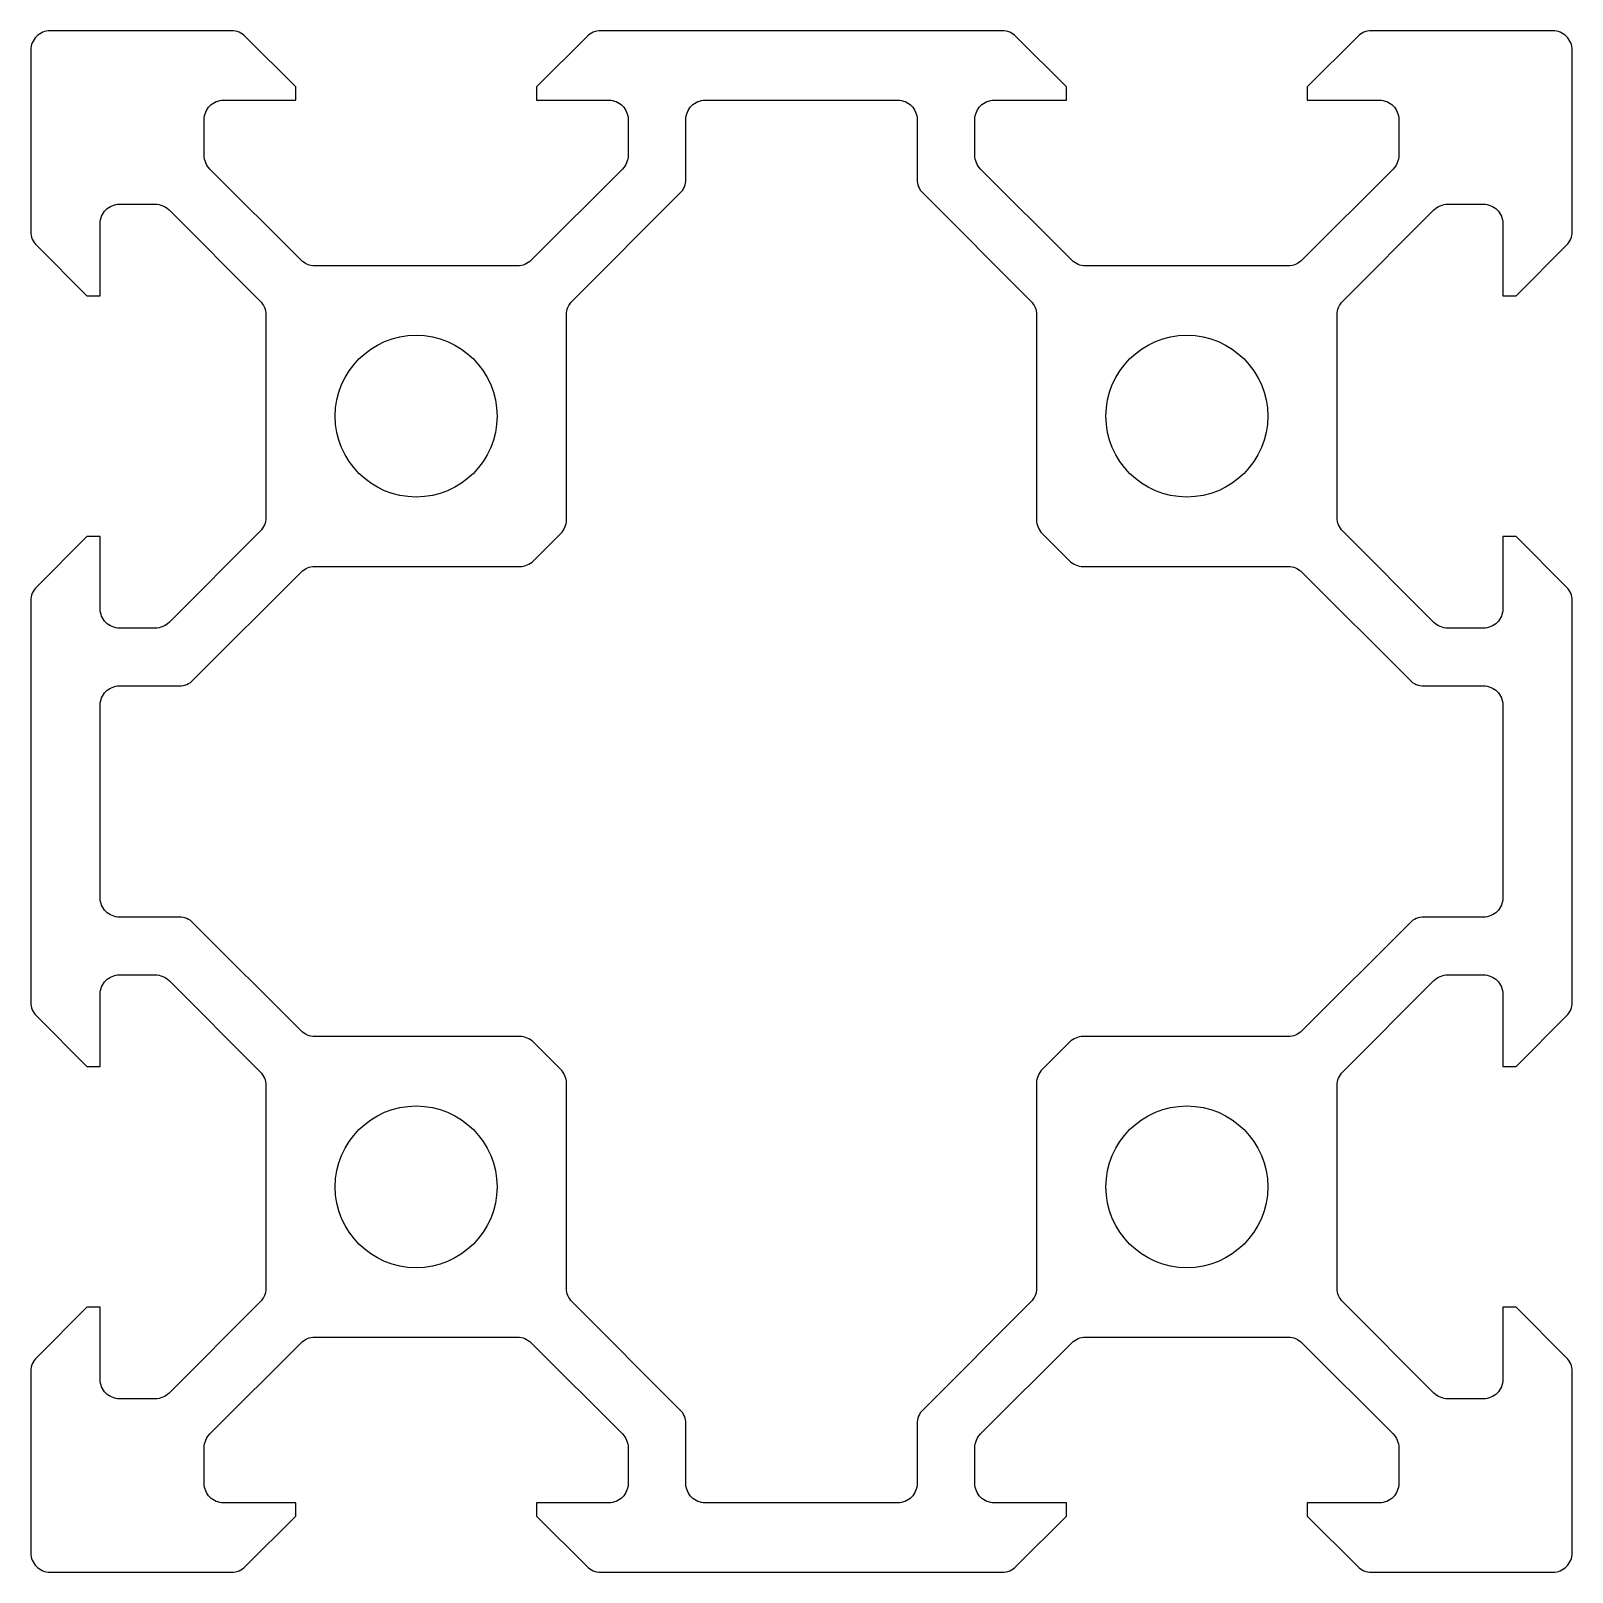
# Model space of a CAD drawing. Header units: millimetres. Extents: x -20 to 20, y -20 to 20.
import ezdxf

# ---------------------------------------------------------------- set-up
doc = ezdxf.new("R2010")
doc.units = ezdxf.units.MM
doc.layers.get('0').update_dxf_attribs({"linetype": 'CONTINUOUS'})

msp = doc.modelspace()

# ---------------------------------------------------------------- linework, layer by layer
for points in [[(7.014, 14.046), (4.646, 16.414, -0.198912), (4.5, 16.768), (4.5, 17.7, -0.414214), (5, 18.2), (6.875, 18.2), (6.875, 18.545), (5.566, 19.854, 0.198912), (5.213, 20), (-5.213, 20, 0.198912), (-5.566, 19.854), (-6.875, 18.545), (-6.875, 18.2), (-5, 18.2, -0.414214), (-4.5, 17.7), (-4.5, 16.768, -0.198912), (-4.646, 16.414), (-7.014, 14.046, -0.198912), (-7.368, 13.9), (-12.632, 13.9, -0.198912), (-12.986, 14.046), (-15.354, 16.414, -0.198912), (-15.5, 16.768), (-15.5, 17.7, -0.414214), (-15, 18.2), (-13.125, 18.2), (-13.125, 18.545), (-14.434, 19.854, 0.198912), (-14.787, 20), (-19.5, 20, 0.414214), (-20, 19.5), (-20, 14.787, 0.198912), (-19.854, 14.434), (-18.545, 13.125), (-18.2, 13.125), (-18.2, 15, -0.414214), (-17.7, 15.5), (-16.768, 15.5, -0.198912), (-16.414, 15.354), (-14.046, 12.986, -0.198912), (-13.9, 12.632), (-13.9, 7.368, -0.198912), (-14.046, 7.014), (-16.414, 4.646, -0.198912), (-16.768, 4.5), (-17.7, 4.5, -0.414214), (-18.2, 5), (-18.2, 6.875), (-18.545, 6.875), (-19.854, 5.566, 0.198912), (-20, 5.213), (-20, -5.213, 0.198912), (-19.854, -5.566), (-18.545, -6.875), (-18.2, -6.875), (-18.2, -5, -0.414214), (-17.7, -4.5), (-16.768, -4.5, -0.198912), (-16.414, -4.646), (-14.046, -7.014, -0.198912), (-13.9, -7.368), (-13.9, -12.632, -0.198912), (-14.046, -12.986), (-16.414, -15.354, -0.198912), (-16.768, -15.5), (-17.7, -15.5, -0.414214), (-18.2, -15), (-18.2, -13.125), (-18.545, -13.125), (-19.854, -14.434, 0.198912), (-20, -14.787), (-20, -19.5, 0.414214), (-19.5, -20), (-14.787, -20, 0.198912), (-14.434, -19.854), (-13.125, -18.545), (-13.125, -18.2), (-15, -18.2, -0.414214), (-15.5, -17.7), (-15.5, -16.768, -0.198912), (-15.354, -16.414), (-12.986, -14.046, -0.198912), (-12.632, -13.9), (-7.368, -13.9, -0.198912), (-7.014, -14.046), (-4.646, -16.414, -0.198912), (-4.5, -16.768), (-4.5, -17.7, -0.414214), (-5, -18.2), (-6.875, -18.2), (-6.875, -18.545), (-5.566, -19.854, 0.198912), (-5.213, -20), (5.213, -20, 0.198912), (5.566, -19.854), (6.875, -18.545), (6.875, -18.2), (5, -18.2, -0.414214), (4.5, -17.7), (4.5, -16.768, -0.198912), (4.646, -16.414), (7.014, -14.046, -0.198912), (7.368, -13.9), (12.632, -13.9, -0.198912), (12.986, -14.046), (15.354, -16.414, -0.198912), (15.5, -16.768), (15.5, -17.7, -0.414214), (15, -18.2), (13.125, -18.2), (13.125, -18.545), (14.434, -19.854, 0.198912), (14.787, -20), (19.5, -20, 0.414214), (20, -19.5), (20, -14.787, 0.198912), (19.854, -14.434), (18.545, -13.125), (18.2, -13.125), (18.2, -15, -0.414214), (17.7, -15.5), (16.768, -15.5, -0.198912), (16.414, -15.354), (14.046, -12.986, -0.198912), (13.9, -12.632), (13.9, -7.368, -0.198912), (14.046, -7.014), (16.414, -4.646, -0.198912), (16.768, -4.5), (17.7, -4.5, -0.414214), (18.2, -5), (18.2, -6.875), (18.545, -6.875), (19.854, -5.566, 0.198912), (20, -5.213), (20, 5.213, 0.198912), (19.854, 5.566), (18.545, 6.875), (18.2, 6.875), (18.2, 5, -0.414214), (17.7, 4.5), (16.768, 4.5, -0.198912), (16.414, 4.646), (14.046, 7.014, -0.198912), (13.9, 7.368), (13.9, 12.632, -0.198912), (14.046, 12.986), (16.414, 15.354, -0.198912), (16.768, 15.5), (17.7, 15.5, -0.414214), (18.2, 15), (18.2, 13.125), (18.545, 13.125), (19.854, 14.434, 0.198912), (20, 14.787), (20, 19.5, 0.414214), (19.5, 20), (14.787, 20, 0.198912), (14.434, 19.854), (13.125, 18.545), (13.125, 18.2), (15, 18.2, -0.414214), (15.5, 17.7), (15.5, 16.768, -0.198912), (15.354, 16.414), (12.986, 14.046, -0.198912), (12.632, 13.9), (7.368, 13.9, -0.198912)], [(7.014, 14.046), (4.646, 16.414, -0.198912), (4.5, 16.768), (4.5, 17.7, -0.414214), (5, 18.2), (6.875, 18.2), (6.875, 18.545), (5.566, 19.854, 0.198912), (5.213, 20), (-5.213, 20, 0.198912), (-5.566, 19.854), (-6.875, 18.545), (-6.875, 18.2), (-5, 18.2, -0.414214), (-4.5, 17.7), (-4.5, 16.768, -0.198912), (-4.646, 16.414), (-7.014, 14.046, -0.198912), (-7.368, 13.9), (-12.632, 13.9, -0.198912), (-12.986, 14.046), (-15.354, 16.414, -0.198912), (-15.5, 16.768), (-15.5, 17.7, -0.414214), (-15, 18.2), (-13.125, 18.2), (-13.125, 18.545), (-14.434, 19.854, 0.198912), (-14.787, 20), (-19.5, 20, 0.414214), (-20, 19.5), (-20, 14.787, 0.198912), (-19.854, 14.434), (-18.545, 13.125), (-18.2, 13.125), (-18.2, 15, -0.414214), (-17.7, 15.5), (-16.768, 15.5, -0.198912), (-16.414, 15.354), (-14.046, 12.986, -0.198912), (-13.9, 12.632), (-13.9, 7.368, -0.198912), (-14.046, 7.014), (-16.414, 4.646, -0.198912), (-16.768, 4.5), (-17.7, 4.5, -0.414214), (-18.2, 5), (-18.2, 6.875), (-18.545, 6.875), (-19.854, 5.566, 0.198912), (-20, 5.213), (-20, -5.213, 0.198912), (-19.854, -5.566), (-18.545, -6.875), (-18.2, -6.875), (-18.2, -5, -0.414214), (-17.7, -4.5), (-16.768, -4.5, -0.198912), (-16.414, -4.646), (-14.046, -7.014, -0.198912), (-13.9, -7.368), (-13.9, -12.632, -0.198912), (-14.046, -12.986), (-16.414, -15.354, -0.198912), (-16.768, -15.5), (-17.7, -15.5, -0.414214), (-18.2, -15), (-18.2, -13.125), (-18.545, -13.125), (-19.854, -14.434, 0.198912), (-20, -14.787), (-20, -19.5, 0.414214), (-19.5, -20), (-14.787, -20, 0.198912), (-14.434, -19.854), (-13.125, -18.545), (-13.125, -18.2), (-15, -18.2, -0.414214), (-15.5, -17.7), (-15.5, -16.768, -0.198912), (-15.354, -16.414), (-12.986, -14.046, -0.198912), (-12.632, -13.9), (-7.368, -13.9, -0.198912), (-7.014, -14.046), (-4.646, -16.414, -0.198912), (-4.5, -16.768), (-4.5, -17.7, -0.414214), (-5, -18.2), (-6.875, -18.2), (-6.875, -18.545), (-5.566, -19.854, 0.198912), (-5.213, -20), (5.213, -20, 0.198912), (5.566, -19.854), (6.875, -18.545), (6.875, -18.2), (5, -18.2, -0.414214), (4.5, -17.7), (4.5, -16.768, -0.198912), (4.646, -16.414), (7.014, -14.046, -0.198912), (7.368, -13.9), (12.632, -13.9, -0.198912), (12.986, -14.046), (15.354, -16.414, -0.198912), (15.5, -16.768), (15.5, -17.7, -0.414214), (15, -18.2), (13.125, -18.2), (13.125, -18.545), (14.434, -19.854, 0.198912), (14.787, -20), (19.5, -20, 0.414214), (20, -19.5), (20, -14.787, 0.198912), (19.854, -14.434), (18.545, -13.125), (18.2, -13.125), (18.2, -15, -0.414214), (17.7, -15.5), (16.768, -15.5, -0.198912), (16.414, -15.354), (14.046, -12.986, -0.198912), (13.9, -12.632), (13.9, -7.368, -0.198912), (14.046, -7.014), (16.414, -4.646, -0.198912), (16.768, -4.5), (17.7, -4.5, -0.414214), (18.2, -5), (18.2, -6.875), (18.545, -6.875), (19.854, -5.566, 0.198912), (20, -5.213), (20, 5.213, 0.198912), (19.854, 5.566), (18.545, 6.875), (18.2, 6.875), (18.2, 5, -0.414214), (17.7, 4.5), (16.768, 4.5, -0.198912), (16.414, 4.646), (14.046, 7.014, -0.198912), (13.9, 7.368), (13.9, 12.632, -0.198912), (14.046, 12.986), (16.414, 15.354, -0.198912), (16.768, 15.5), (17.7, 15.5, -0.414214), (18.2, 15), (18.2, 13.125), (18.545, 13.125), (19.854, 14.434, 0.198912), (20, 14.787), (20, 19.5, 0.414214), (19.5, 20), (14.787, 20, 0.198912), (14.434, 19.854), (13.125, 18.545), (13.125, 18.2), (15, 18.2, -0.414214), (15.5, 17.7), (15.5, 16.768, -0.198912), (15.354, 16.414), (12.986, 14.046, -0.198912), (12.632, 13.9), (7.368, 13.9, -0.198912)], [(7.307, 6.1), (12.632, 6.1, -0.198912), (12.986, 5.954), (15.793, 3.146, 0.198912), (16.146, 3), (17.7, 3, -0.414214), (18.2, 2.5), (18.2, -2.5, -0.414214), (17.7, -3), (16.146, -3, 0.198912), (15.793, -3.146), (12.986, -5.954, -0.198912), (12.632, -6.1), (7.307, -6.1, 0.198912), (6.954, -6.246), (6.246, -6.954, 0.198912), (6.1, -7.307), (6.1, -12.632, -0.198912), (5.954, -12.986), (3.146, -15.793, 0.198912), (3, -16.146), (3, -17.7, -0.414214), (2.5, -18.2), (-2.5, -18.2, -0.414214), (-3, -17.7), (-3, -16.146, 0.198912), (-3.146, -15.793), (-5.954, -12.986, -0.198912), (-6.1, -12.632), (-6.1, -7.307, 0.198912), (-6.246, -6.954), (-6.954, -6.246, 0.198912), (-7.307, -6.1), (-12.632, -6.1, -0.198912), (-12.986, -5.954), (-15.793, -3.146, 0.198912), (-16.146, -3), (-17.7, -3, -0.414214), (-18.2, -2.5), (-18.2, 2.5, -0.414214), (-17.7, 3), (-16.146, 3, 0.198912), (-15.793, 3.146), (-12.986, 5.954, -0.198912), (-12.632, 6.1), (-7.307, 6.1, 0.198912), (-6.954, 6.246), (-6.246, 6.954, 0.198912), (-6.1, 7.307), (-6.1, 12.632, -0.198912), (-5.954, 12.986), (-3.146, 15.793, 0.198912), (-3, 16.146), (-3, 17.7, -0.414214), (-2.5, 18.2), (2.5, 18.2, -0.414214), (3, 17.7), (3, 16.146, 0.198912), (3.146, 15.793), (5.954, 12.986, -0.198912), (6.1, 12.632), (6.1, 7.307, 0.198912), (6.246, 6.954), (6.954, 6.246, 0.198912)], [(7.307, 6.1), (12.632, 6.1, -0.198912), (12.986, 5.954), (15.793, 3.146, 0.198912), (16.146, 3), (17.7, 3, -0.414214), (18.2, 2.5), (18.2, -2.5, -0.414214), (17.7, -3), (16.146, -3, 0.198912), (15.793, -3.146), (12.986, -5.954, -0.198912), (12.632, -6.1), (7.307, -6.1, 0.198912), (6.954, -6.246), (6.246, -6.954, 0.198912), (6.1, -7.307), (6.1, -12.632, -0.198912), (5.954, -12.986), (3.146, -15.793, 0.198912), (3, -16.146), (3, -17.7, -0.414214), (2.5, -18.2), (-2.5, -18.2, -0.414214), (-3, -17.7), (-3, -16.146, 0.198912), (-3.146, -15.793), (-5.954, -12.986, -0.198912), (-6.1, -12.632), (-6.1, -7.307, 0.198912), (-6.246, -6.954), (-6.954, -6.246, 0.198912), (-7.307, -6.1), (-12.632, -6.1, -0.198912), (-12.986, -5.954), (-15.793, -3.146, 0.198912), (-16.146, -3), (-17.7, -3, -0.414214), (-18.2, -2.5), (-18.2, 2.5, -0.414214), (-17.7, 3), (-16.146, 3, 0.198912), (-15.793, 3.146), (-12.986, 5.954, -0.198912), (-12.632, 6.1), (-7.307, 6.1, 0.198912), (-6.954, 6.246), (-6.246, 6.954, 0.198912), (-6.1, 7.307), (-6.1, 12.632, -0.198912), (-5.954, 12.986), (-3.146, 15.793, 0.198912), (-3, 16.146), (-3, 17.7, -0.414214), (-2.5, 18.2), (2.5, 18.2, -0.414214), (3, 17.7), (3, 16.146, 0.198912), (3.146, 15.793), (5.954, 12.986, -0.198912), (6.1, 12.632), (6.1, 7.307, 0.198912), (6.246, 6.954), (6.954, 6.246, 0.198912)]]:
    msp.add_lwpolyline(points, format="xyb", close=True)
for centre in [(-10, 10), (-10, 10), (10, 10), (10, 10), (-10, -10), (-10, -10), (10, -10), (10, -10)]:
    msp.add_circle(centre, 2.1)

doc.saveas('drawing.dxf')
